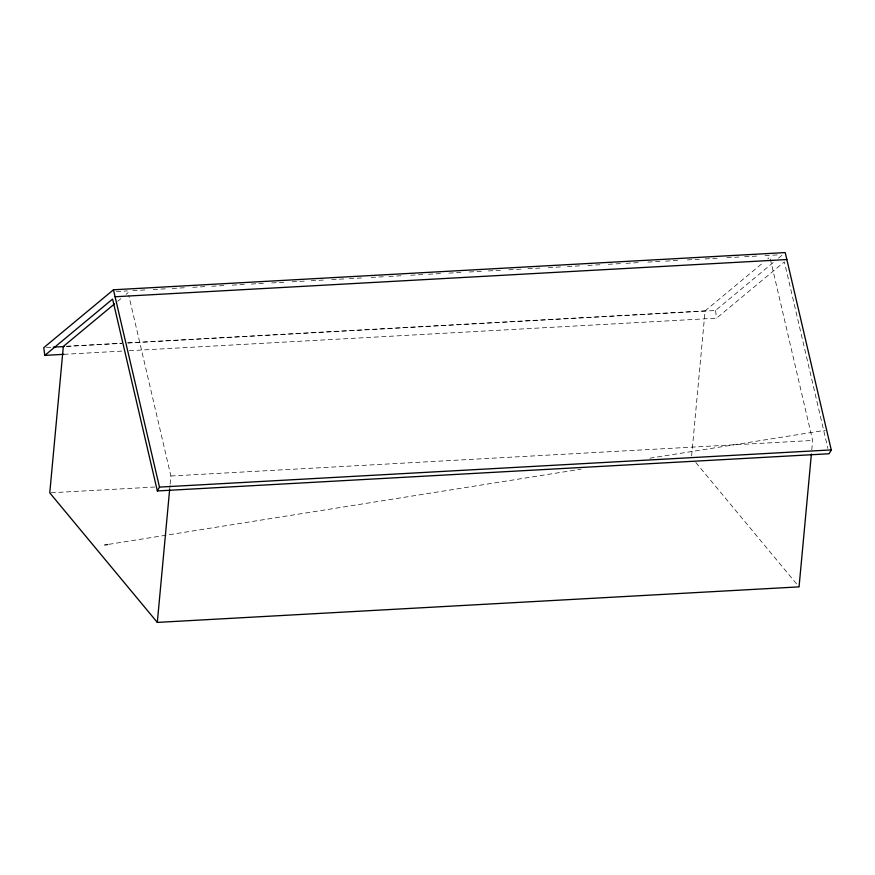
<?xml version="1.0" encoding="UTF-8"?>
<svg xmlns="http://www.w3.org/2000/svg" width="875" height="875" viewBox="0 0 875 875"><rect width="100%" height="100%" fill="white"/><g stroke="black" fill="none" stroke-linecap="round" stroke-linejoin="round"><path stroke-width="0.66" stroke-dasharray="4.38 3.28" d="M169.641 489.552L170.023 485.483M170.144 484.127L170.898 476L128.745 295.269M691.633 455.952L705.086 310.887L763.602 262.281M811.77 449.947L812.645 440.464L769.869 257.075L767.78 258.814M117.677 301.295L120.816 298.692M126.033 294.35L128.122 292.611M128.231 343.011L715.52 310.494L773.303 262.489M778.564 258.125L782.764 254.625M129.292 350.7L716.581 318.183L784.361 261.877L827.881 448.459M108.806 544.327L581.055 469.153M649.862 458.194L825.267 430.27M116.441 291.528L127.345 290.927M132.792 290.62L146.42 289.866M153.234 289.494L166.863 288.739M172.309 288.433L185.938 287.678M192.752 287.306L206.38 286.552M211.827 286.245L225.455 285.491M232.269 285.119L245.886 284.364M251.344 284.058L264.972 283.303M271.786 282.931L285.403 282.177M292.217 281.794L304.478 281.116M311.292 280.733L324.92 279.978M331.734 279.606L343.995 278.928M349.453 278.622L364.438 277.791M371.252 277.419L383.512 276.741M388.97 276.434L403.955 275.603M410.769 275.231L423.03 274.553M428.477 274.247L443.472 273.416M448.919 273.12L462.547 272.366M469.361 271.983L482.989 271.228M488.436 270.933L502.064 270.178M508.878 269.795L522.506 269.041M527.953 268.745L541.581 267.991M548.395 267.608L562.023 266.853M567.47 266.547L581.098 265.792M587.913 265.42L601.53 264.666M608.344 264.283L620.616 263.605M626.062 263.309L641.047 262.478M647.861 262.095L660.122 261.417M665.58 261.122L680.564 260.291M687.378 259.908L699.639 259.23M705.097 258.934L720.081 258.103M726.895 257.72L739.156 257.042M744.614 256.747L759.598 255.916M765.045 255.609L778.673 254.855M66.073 346.281L121.931 343.186M127.378 342.88L705.086 310.887M46.473 347.539L51.92 347.233M66.916 346.402L121.417 343.394M63.886 354.32L122.478 351.083M170.898 476L812.645 440.464M51.122 492.767L154.678 487.036M695.844 462.536L799.061 586.873M715.52 310.494L716.581 318.183"/><path stroke-width="1.31" d="M811.388 454.016L799.061 586.873L157.314 622.409L169.641 489.552M157.347 490.952L159.48 487.102L113.455 289.789L785.225 252.591L831.25 449.903L829.117 453.753L157.347 490.952L112.591 299.075L44.811 355.381L43.75 347.692L113.455 289.789M114.537 303.898L63.339 346.434L49.766 492.844L157.314 622.409M104.759 544.972L107.461 544.534M115.073 296.756L786.844 259.547M53.288 347.156L64.192 346.555M44.811 355.381L63.886 354.32M159.48 487.102L831.25 449.903"/></g></svg>
